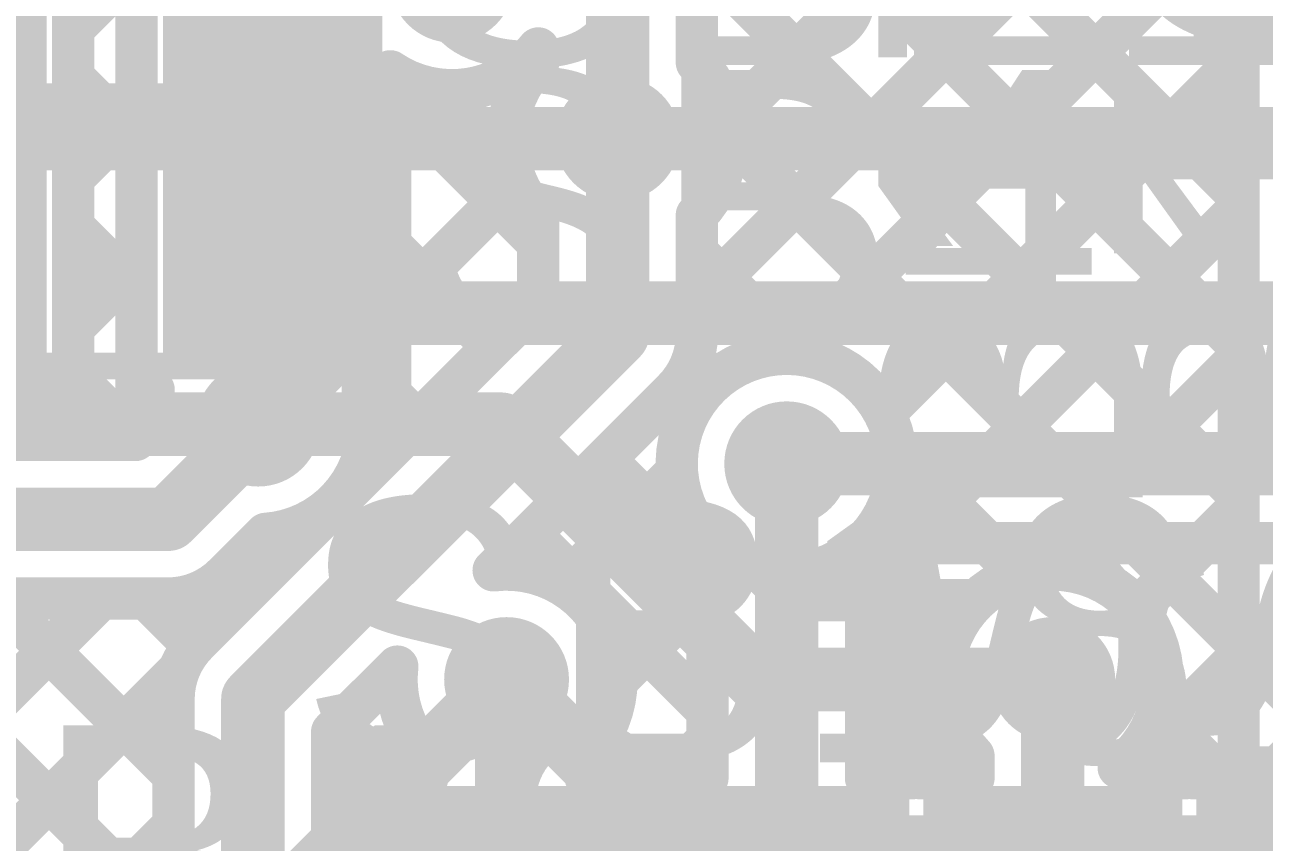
# Model space of a CAD drawing. Header units: millimetres. Extents: x -0.01 to 3.73, y -0.01 to 3.05.
# Drawn here: x 1.9929 to 2.2273, y 2.2569 to 2.4116 of the extents above; entities that cross this region are included whole.
import ezdxf

# ---------------------------------------------------------------- set-up
doc = ezdxf.new("R2010")
doc.units = ezdxf.units.MM
doc.header["$MEASUREMENT"] = 0
for name, color, linetype in [('BottomLayer', 5, 'Continuous'), ('TopLayer', 1, 'Continuous'), ('TopOverlay', 2, 'Continuous'), ('TopPaste', 8, 'Continuous'), ('TopSolder', 216, 'Continuous'), ('ViaHoleLayer', 16, 'Continuous')]:
    doc.layers.add(name, color=color, linetype=linetype)
doc.styles.add('Arial', font='', dxfattribs={"height": 0.2})
doc.styles.get('Arial').set_extended_font_data('Arial')

# ---------------------------------------------------------------- blocks, each defined once
blk = doc.blocks.new('S______B______38')
at = {"layer": 'TopLayer'}
for points in [[(-0.045, -0.0175), (-0.045, 0.0175), (-0.015, 0.0175), (-0.015, -0.0175)], [(0.015, -0.0175), (0.015, 0.0175), (0.045, 0.0175), (0.045, -0.0175)]]:
    blk.add_hatch(color=1, dxfattribs=at).paths.add_polyline_path(points)
at = {"layer": 'TopPaste'}
for points in [[(-0.045, -0.0175), (-0.045, 0.0175), (-0.015, 0.0175), (-0.015, -0.0175)], [(0.015, -0.0175), (0.015, 0.0175), (0.045, 0.0175), (0.045, -0.0175)]]:
    blk.add_hatch(color=8, dxfattribs=at).paths.add_polyline_path(points)
at = {"layer": 'TopSolder'}
for points in [[(-0.049, -0.0215), (-0.049, 0.0215), (-0.011, 0.0215), (-0.011, -0.0215)], [(0.011, -0.0215), (0.011, 0.0215), (0.049, 0.0215), (0.049, -0.0215)]]:
    blk.add_hatch(color=216, dxfattribs=at).paths.add_polyline_path(points)
at = {"layer": 'TopOverlay', "const_width": 0.005}
for points in [[(-0.05, 0.022), (0.05, 0.022)], [(-0.05, -0.022), (-0.05, 0.022)], [(0.05, -0.022), (0.05, 0.022)], [(-0.05, -0.022), (0.05, -0.022)]]:
    blk.add_lwpolyline(points, dxfattribs=at)
at = {"layer": 'TopOverlay', "const_width": 0.0025}
for points in [[(-0.05125, 0.022, 1), (-0.04875, 0.022, 1)], [(-0.05125, 0.022, 1), (-0.04875, 0.022, 1)], [(0.04875, 0.022, 1), (0.05125, 0.022, 1)], [(0.04875, 0.022, 1), (0.05125, 0.022, 1)], [(-0.05125, -0.022, 1), (-0.04875, -0.022, 1)], [(-0.05125, -0.022, 1), (-0.04875, -0.022, 1)], [(0.04875, -0.022, 1), (0.05125, -0.022, 1)], [(0.04875, -0.022, 1), (0.05125, -0.022, 1)]]:
    blk.add_lwpolyline(points, format="xyb", close=True, dxfattribs=at)
blk = doc.blocks.new('S______B______40')
at = {"layer": 'TopLayer'}
for points in [[(-0.045, -0.0175), (-0.045, 0.0175), (-0.015, 0.0175), (-0.015, -0.0175)], [(0.015, -0.0175), (0.015, 0.0175), (0.045, 0.0175), (0.045, -0.0175)]]:
    blk.add_hatch(color=1, dxfattribs=at).paths.add_polyline_path(points)
at = {"layer": 'TopPaste'}
for points in [[(-0.045, -0.0175), (-0.045, 0.0175), (-0.015, 0.0175), (-0.015, -0.0175)], [(0.015, -0.0175), (0.015, 0.0175), (0.045, 0.0175), (0.045, -0.0175)]]:
    blk.add_hatch(color=8, dxfattribs=at).paths.add_polyline_path(points)
at = {"layer": 'TopSolder'}
for points in [[(-0.049, -0.0215), (-0.049, 0.0215), (-0.011, 0.0215), (-0.011, -0.0215)], [(0.011, -0.0215), (0.011, 0.0215), (0.049, 0.0215), (0.049, -0.0215)]]:
    blk.add_hatch(color=216, dxfattribs=at).paths.add_polyline_path(points)
at = {"layer": 'TopOverlay', "const_width": 0.005}
for points in [[(-0.05, 0.022), (0.05, 0.022)], [(-0.05, 0.022), (-0.05, -0.022)], [(0.05, 0.022), (0.05, -0.022)], [(-0.05, -0.022), (0.05, -0.022)]]:
    blk.add_lwpolyline(points, dxfattribs=at)
at = {"layer": 'TopOverlay', "const_width": 0.0025}
for points in [[(-0.05125, 0.022, 1), (-0.04875, 0.022, 1)], [(-0.05125, 0.022, 1), (-0.04875, 0.022, 1)], [(0.04875, 0.022, 1), (0.05125, 0.022, 1)], [(0.04875, 0.022, 1), (0.05125, 0.022, 1)], [(-0.05125, -0.022, 1), (-0.04875, -0.022, 1)], [(-0.05125, -0.022, 1), (-0.04875, -0.022, 1)], [(0.04875, -0.022, 1), (0.05125, -0.022, 1)], [(0.04875, -0.022, 1), (0.05125, -0.022, 1)]]:
    blk.add_lwpolyline(points, format="xyb", close=True, dxfattribs=at)
blk = doc.blocks.new('S______B______41')
at = {"layer": 'TopLayer'}
for points in [[(-0.045, -0.0175), (-0.045, 0.0175), (-0.015, 0.0175), (-0.015, -0.0175)], [(0.015, -0.0175), (0.015, 0.0175), (0.045, 0.0175), (0.045, -0.0175)]]:
    blk.add_hatch(color=1, dxfattribs=at).paths.add_polyline_path(points)
at = {"layer": 'TopPaste'}
for points in [[(-0.045, -0.0175), (-0.045, 0.0175), (-0.015, 0.0175), (-0.015, -0.0175)], [(0.015, -0.0175), (0.015, 0.0175), (0.045, 0.0175), (0.045, -0.0175)]]:
    blk.add_hatch(color=8, dxfattribs=at).paths.add_polyline_path(points)
at = {"layer": 'TopSolder'}
for points in [[(-0.049, -0.0215), (-0.049, 0.0215), (-0.011, 0.0215), (-0.011, -0.0215)], [(0.011, -0.0215), (0.011, 0.0215), (0.049, 0.0215), (0.049, -0.0215)]]:
    blk.add_hatch(color=216, dxfattribs=at).paths.add_polyline_path(points)
at = {"layer": 'TopOverlay', "const_width": 0.005}
for points in [[(-0.05, 0.022), (0.05, 0.022)], [(-0.05, 0.022), (-0.05, -0.022)], [(0.05, 0.022), (0.05, -0.022)], [(-0.05, -0.022), (0.05, -0.022)]]:
    blk.add_lwpolyline(points, dxfattribs=at)
at = {"layer": 'TopOverlay', "const_width": 0.0025}
for points in [[(-0.05125, 0.022, 1), (-0.04875, 0.022, 1)], [(-0.05125, 0.022, 1), (-0.04875, 0.022, 1)], [(0.04875, 0.022, 1), (0.05125, 0.022, 1)], [(0.04875, 0.022, 1), (0.05125, 0.022, 1)], [(-0.05125, -0.022, 1), (-0.04875, -0.022, 1)], [(-0.05125, -0.022, 1), (-0.04875, -0.022, 1)], [(0.04875, -0.022, 1), (0.05125, -0.022, 1)], [(0.04875, -0.022, 1), (0.05125, -0.022, 1)]]:
    blk.add_lwpolyline(points, format="xyb", close=True, dxfattribs=at)
blk = doc.blocks.new('S______B______42')
at = {"layer": 'TopLayer'}
for points in [[(-0.045, -0.0175), (-0.045, 0.0175), (-0.015, 0.0175), (-0.015, -0.0175)], [(0.015, -0.0175), (0.015, 0.0175), (0.045, 0.0175), (0.045, -0.0175)]]:
    blk.add_hatch(color=1, dxfattribs=at).paths.add_polyline_path(points)
at = {"layer": 'TopPaste'}
for points in [[(-0.045, -0.0175), (-0.045, 0.0175), (-0.015, 0.0175), (-0.015, -0.0175)], [(0.015, -0.0175), (0.015, 0.0175), (0.045, 0.0175), (0.045, -0.0175)]]:
    blk.add_hatch(color=8, dxfattribs=at).paths.add_polyline_path(points)
at = {"layer": 'TopSolder'}
for points in [[(-0.049, -0.0215), (-0.049, 0.0215), (-0.011, 0.0215), (-0.011, -0.0215)], [(0.011, -0.0215), (0.011, 0.0215), (0.049, 0.0215), (0.049, -0.0215)]]:
    blk.add_hatch(color=216, dxfattribs=at).paths.add_polyline_path(points)
at = {"layer": 'TopOverlay', "const_width": 0.005}
for points in [[(-0.05, 0.022), (0.05, 0.022)], [(-0.05, 0.022), (-0.05, -0.022)], [(0.05, 0.022), (0.05, -0.022)], [(-0.05, -0.022), (0.05, -0.022)]]:
    blk.add_lwpolyline(points, dxfattribs=at)
at = {"layer": 'TopOverlay', "const_width": 0.0025}
for points in [[(-0.05125, 0.022, 1), (-0.04875, 0.022, 1)], [(-0.05125, 0.022, 1), (-0.04875, 0.022, 1)], [(0.04875, 0.022, 1), (0.05125, 0.022, 1)], [(0.04875, 0.022, 1), (0.05125, 0.022, 1)], [(-0.05125, -0.022, 1), (-0.04875, -0.022, 1)], [(-0.05125, -0.022, 1), (-0.04875, -0.022, 1)], [(0.04875, -0.022, 1), (0.05125, -0.022, 1)], [(0.04875, -0.022, 1), (0.05125, -0.022, 1)]]:
    blk.add_lwpolyline(points, format="xyb", close=True, dxfattribs=at)
blk = doc.blocks.new('S______B______43')
at = {"layer": 'TopLayer'}
for points in [[(-0.045, -0.0175), (-0.045, 0.0175), (-0.015, 0.0175), (-0.015, -0.0175)], [(0.015, -0.0175), (0.015, 0.0175), (0.045, 0.0175), (0.045, -0.0175)]]:
    blk.add_hatch(color=1, dxfattribs=at).paths.add_polyline_path(points)
at = {"layer": 'TopPaste'}
for points in [[(-0.045, -0.0175), (-0.045, 0.0175), (-0.015, 0.0175), (-0.015, -0.0175)], [(0.015, -0.0175), (0.015, 0.0175), (0.045, 0.0175), (0.045, -0.0175)]]:
    blk.add_hatch(color=8, dxfattribs=at).paths.add_polyline_path(points)
at = {"layer": 'TopSolder'}
for points in [[(-0.049, -0.0215), (-0.049, 0.0215), (-0.011, 0.0215), (-0.011, -0.0215)], [(0.011, -0.0215), (0.011, 0.0215), (0.049, 0.0215), (0.049, -0.0215)]]:
    blk.add_hatch(color=216, dxfattribs=at).paths.add_polyline_path(points)
at = {"layer": 'TopOverlay', "const_width": 0.005}
for points in [[(-0.05, 0.022), (0.05, 0.022)], [(-0.05, 0.022), (-0.05, -0.022)], [(0.05, 0.022), (0.05, -0.022)], [(-0.05, -0.022), (0.05, -0.022)]]:
    blk.add_lwpolyline(points, dxfattribs=at)
at = {"layer": 'TopOverlay', "const_width": 0.0025}
for points in [[(-0.05125, 0.022, 1), (-0.04875, 0.022, 1)], [(-0.05125, 0.022, 1), (-0.04875, 0.022, 1)], [(0.04875, 0.022, 1), (0.05125, 0.022, 1)], [(0.04875, 0.022, 1), (0.05125, 0.022, 1)], [(-0.05125, -0.022, 1), (-0.04875, -0.022, 1)], [(-0.05125, -0.022, 1), (-0.04875, -0.022, 1)], [(0.04875, -0.022, 1), (0.05125, -0.022, 1)], [(0.04875, -0.022, 1), (0.05125, -0.022, 1)]]:
    blk.add_lwpolyline(points, format="xyb", close=True, dxfattribs=at)
blk = doc.blocks.new('S______B______55')
at = {"layer": 'TopLayer'}
for points in [[(-0.045, -0.0175), (-0.045, 0.0175), (-0.015, 0.0175), (-0.015, -0.0175)], [(0.015, -0.0175), (0.015, 0.0175), (0.045, 0.0175), (0.045, -0.0175)]]:
    blk.add_hatch(color=1, dxfattribs=at).paths.add_polyline_path(points)
at = {"layer": 'TopPaste'}
for points in [[(-0.045, -0.0175), (-0.045, 0.0175), (-0.015, 0.0175), (-0.015, -0.0175)], [(0.015, -0.0175), (0.015, 0.0175), (0.045, 0.0175), (0.045, -0.0175)]]:
    blk.add_hatch(color=8, dxfattribs=at).paths.add_polyline_path(points)
at = {"layer": 'TopSolder'}
for points in [[(-0.049, -0.0215), (-0.049, 0.0215), (-0.011, 0.0215), (-0.011, -0.0215)], [(0.011, -0.0215), (0.011, 0.0215), (0.049, 0.0215), (0.049, -0.0215)]]:
    blk.add_hatch(color=216, dxfattribs=at).paths.add_polyline_path(points)
at = {"layer": 'TopOverlay', "const_width": 0.005}
for points in [[(0.05, 0.022), (-0.05, 0.022)], [(-0.05, 0.022), (-0.05, -0.022)], [(0.05, 0.022), (0.05, -0.022)], [(0.05, -0.022), (-0.05, -0.022)]]:
    blk.add_lwpolyline(points, dxfattribs=at)
at = {"layer": 'TopOverlay', "const_width": 0.0025}
for points in [[(-0.05125, 0.022, 1), (-0.04875, 0.022, 1)], [(-0.05125, 0.022, 1), (-0.04875, 0.022, 1)], [(0.04875, 0.022, 1), (0.05125, 0.022, 1)], [(0.04875, 0.022, 1), (0.05125, 0.022, 1)], [(-0.05125, -0.022, 1), (-0.04875, -0.022, 1)], [(-0.05125, -0.022, 1), (-0.04875, -0.022, 1)], [(0.04875, -0.022, 1), (0.05125, -0.022, 1)], [(0.04875, -0.022, 1), (0.05125, -0.022, 1)]]:
    blk.add_lwpolyline(points, format="xyb", close=True, dxfattribs=at)

msp = doc.modelspace()

# ---------------------------------------------------------------- hatches: boundary and pattern name
at = {"layer": 'BottomLayer'}
h = msp.add_hatch(color=5, dxfattribs=at)
edge = h.paths.add_edge_path()
edge.add_arc((2.07367, 2.42), 0.01181, 0, 360)
h = msp.add_hatch(color=5, dxfattribs=at)
edge = h.paths.add_edge_path()
edge.add_arc((2.105, 2.39), 0.01181, 0, 360)
h = msp.add_hatch(color=5, dxfattribs=at)
edge = h.paths.add_edge_path()
edge.add_arc((2.037, 2.336), 0.01181, 0, 360)
h = msp.add_hatch(color=5, dxfattribs=at)
edge = h.paths.add_edge_path()
edge.add_arc((2.137, 2.3285), 0.01181, 0, 360)
h = msp.add_hatch(color=5, dxfattribs=at)
edge = h.paths.add_edge_path()
edge.add_arc((2.084, 2.28767), 0.01181, 0, 360)
h = msp.add_hatch(color=5, dxfattribs=at)
edge = h.paths.add_edge_path()
edge.add_arc((2.18733, 2.28767), 0.01181, 0, 360)
at = {"layer": 'TopLayer'}
h = msp.add_hatch(color=1, dxfattribs=at)
edge = h.paths.add_edge_path()
edge.add_arc((2.07367, 2.42), 0.01181, 0, 360)
h = msp.add_hatch(color=1, dxfattribs=at)
edge = h.paths.add_edge_path()
edge.add_arc((2.105, 2.39), 0.01181, 0, 360)
h = msp.add_hatch(color=1, dxfattribs=at)
edge = h.paths.add_edge_path()
edge.add_arc((2.037, 2.336), 0.01181, 0, 360)
h = msp.add_hatch(color=1, dxfattribs=at)
edge = h.paths.add_edge_path()
edge.add_arc((2.137, 2.3285), 0.01181, 0, 360)
h = msp.add_hatch(color=1, dxfattribs=at)
edge = h.paths.add_edge_path()
edge.add_arc((2.084, 2.28767), 0.01181, 0, 360)
h = msp.add_hatch(color=1, dxfattribs=at)
edge = h.paths.add_edge_path()
edge.add_arc((2.18733, 2.28767), 0.01181, 0, 360)
at = {"layer": 'ViaHoleLayer'}
h = msp.add_hatch(color=16, dxfattribs=at)
edge = h.paths.add_edge_path()
edge.add_arc((2.105, 2.39), 0.00591, 0, 360)
h = msp.add_hatch(color=16, dxfattribs=at)
edge = h.paths.add_edge_path()
edge.add_arc((2.037, 2.336), 0.00591, 0, 360)
h = msp.add_hatch(color=16, dxfattribs=at)
edge = h.paths.add_edge_path()
edge.add_arc((2.137, 2.3285), 0.00591, 0, 360)
h = msp.add_hatch(color=16, dxfattribs=at)
edge = h.paths.add_edge_path()
edge.add_arc((2.084, 2.28767), 0.00591, 0, 360)
h = msp.add_hatch(color=16, dxfattribs=at)
edge = h.paths.add_edge_path()
edge.add_arc((2.18733, 2.28767), 0.00591, 0, 360)

# ---------------------------------------------------------------- linework, layer by layer
at = {"layer": 'BottomLayer'}
for points, const_width in [([(1.783, 2.39), (2.105, 2.39)], 0.012), ([(2.105, 2.39), (2.266, 2.39)], 0.012), ([(2.03716, 2.336), (2.05816, 2.357)], 0.012), ([(2.05816, 2.357), (2.266, 2.357)], 0.012), ([(1.744, 2.336), (2.037, 2.336)], 0.012), ([(2.037, 2.336), (2.03716, 2.336)], 0.012), ([(2.03716, 2.336), (2.083, 2.336)], 0.012), ([(2.083, 2.336), (2.13133, 2.28767)], 0.012), ([(2.137, 2.3285), (2.749, 2.3285)], 0.012), ([(2.14839, 2.30267), (2.15923, 2.3135)], 0.008), ([(2.15143, 2.3135), (2.73457, 2.3135)], 0.008), ([(2.17503, 2.3135), (2.18103, 2.3075)], 0.008), ([(2.18171, 2.3077), (2.18751, 2.3135)], 0.008), ([(2.20158, 2.271), (2.24408, 2.3135)], 0.008), ([(2.2033, 2.30101), (2.21579, 2.3135)], 0.008), ([(2.20331, 2.3135), (2.24581, 2.271)], 0.008), ([(2.22986, 2.271), (2.27236, 2.3135)], 0.008), ([(2.14885, 2.31139), (2.15758, 2.30267)], 0.008), ([(2.13189, 2.30833), (2.13755, 2.30267)], 0.008), ([(2.13755, 2.30267), (2.17291, 2.30267)], 0.008), ([(2.01233, 2.216), (2.084, 2.28767)], 0.012), ([(2.084, 2.28767), (2.11567, 2.256)], 0.012), ([(2.13133, 2.28767), (2.18733, 2.28767)], 0.012), ([(2.20717, 2.28136), (2.21753, 2.271)], 0.008), ([(2.1998, 2.271), (2.80045, 2.271)], 0.008), ([(2.02295, 2.2054), (2.084, 2.26645)], 0.008), ([(2.084, 2.26645), (2.10505, 2.2454)], 0.008), ([(2.08233, 2.26478), (2.18461, 2.1625)], 0.008), ([(2.11567, 2.256), (2.80667, 2.256)], 0.012)]:
    msp.add_lwpolyline(points, dxfattribs=dict(at, const_width=const_width))
for points, const_width in [([(2.102, 2.39, 1), (2.108, 2.39, 1)], 0.006), ([(2.102, 2.39, 1), (2.108, 2.39, 1)], 0.006), ([(2.05516, 2.357, 1), (2.06116, 2.357, 1)], 0.006), ([(2.05516, 2.357, 1), (2.06116, 2.357, 1)], 0.006), ([(2.034, 2.336, 1), (2.04, 2.336, 1)], 0.006), ([(2.034, 2.336, 1), (2.04, 2.336, 1)], 0.006), ([(2.03416, 2.336, 1), (2.04016, 2.336, 1)], 0.006), ([(2.03416, 2.336, 1), (2.04016, 2.336, 1)], 0.006), ([(2.03416, 2.336, 1), (2.04016, 2.336, 1)], 0.006), ([(2.08, 2.336, 1), (2.086, 2.336, 1)], 0.006), ([(2.08, 2.336, 1), (2.086, 2.336, 1)], 0.006), ([(2.134, 2.3285, 1), (2.14, 2.3285, 1)], 0.006), ([(2.14943, 2.3135, 1), (2.15343, 2.3135, 1)], 0.004), ([(2.14943, 2.3135, 1), (2.15343, 2.3135, 1)], 0.004), ([(2.15723, 2.3135, 1), (2.16123, 2.3135, 1)], 0.004), ([(2.17303, 2.3135, 1), (2.17703, 2.3135, 1)], 0.004), ([(2.18551, 2.3135, 1), (2.18951, 2.3135, 1)], 0.004), ([(2.20131, 2.3135, 1), (2.20531, 2.3135, 1)], 0.004), ([(2.21379, 2.3135, 1), (2.21779, 2.3135, 1)], 0.004), ([(2.14685, 2.31139, 1), (2.15085, 2.31139, 1)], 0.004), ([(2.12989, 2.30833, 1), (2.13389, 2.30833, 1)], 0.004), ([(2.12989, 2.30833, 1), (2.13389, 2.30833, 1)], 0.004), ([(2.17903, 2.3075, 1), (2.18303, 2.3075, 1)], 0.004), ([(2.17971, 2.3077, 1), (2.18371, 2.3077, 1)], 0.004), ([(2.13555, 2.30267, 1), (2.13955, 2.30267, 1)], 0.004), ([(2.13555, 2.30267, 1), (2.13955, 2.30267, 1)], 0.004), ([(2.14639, 2.30267, 1), (2.15039, 2.30267, 1)], 0.004), ([(2.15558, 2.30267, 1), (2.15958, 2.30267, 1)], 0.004), ([(2.17091, 2.30267, 1), (2.17491, 2.30267, 1)], 0.004), ([(2.17091, 2.30267, 1), (2.17491, 2.30267, 1)], 0.004), ([(2.2013, 2.30101, 1), (2.2053, 2.30101, 1)], 0.004), ([(2.081, 2.28767, 1), (2.087, 2.28767, 1)], 0.006), ([(2.081, 2.28767, 1), (2.087, 2.28767, 1)], 0.006), ([(2.12833, 2.28767, 1), (2.13433, 2.28767, 1)], 0.006), ([(2.12833, 2.28767, 1), (2.13433, 2.28767, 1)], 0.006), ([(2.18433, 2.28767, 1), (2.19033, 2.28767, 1)], 0.006), ([(2.20614, 2.28767, 1), (2.21014, 2.28767, 1)], 0.004), ([(2.20614, 2.28767, 1), (2.21014, 2.28767, 1)], 0.004), ([(2.20517, 2.28136, 1), (2.20917, 2.28136, 1)], 0.004), ([(2.1978, 2.271, 1), (2.2018, 2.271, 1)], 0.004), ([(2.1978, 2.271, 1), (2.2018, 2.271, 1)], 0.004), ([(2.19958, 2.271, 1), (2.20358, 2.271, 1)], 0.004), ([(2.21553, 2.271, 1), (2.21953, 2.271, 1)], 0.004), ([(2.22786, 2.271, 1), (2.23186, 2.271, 1)], 0.004), ([(2.082, 2.26645, 1), (2.086, 2.26645, 1)], 0.004), ([(2.082, 2.26645, 1), (2.086, 2.26645, 1)], 0.004), ([(2.08033, 2.26478, 1), (2.08433, 2.26478, 1)], 0.004), ([(2.11267, 2.256, 1), (2.11867, 2.256, 1)], 0.006), ([(2.11267, 2.256, 1), (2.11867, 2.256, 1)], 0.006)]:
    msp.add_lwpolyline(points, format="xyb", close=True, dxfattribs=dict(at, const_width=const_width))
at = {"layer": 'BottomLayer', "const_width": 0.008}
for points in [[(2.15143, 2.3135, -0.259113), (2.13189, 2.30833)], [(2.17291, 2.30267, -0.661143), (2.20814, 2.28767)], [(2.20814, 2.28767, -0.236445), (2.1998, 2.271)]]:
    msp.add_lwpolyline(points, format="xyb", dxfattribs=at)
at = {"layer": 'TopLayer'}
for points, const_width in [([(2.12559, 2.393), (2.35359, 2.621)], 0.008), ([(2.11459, 2.51536), (2.2225, 2.40745)], 0.008), ([(2.09849, 2.50318), (2.2225, 2.37917)], 0.008), ([(2.07464, 2.49875), (2.2225, 2.35088)], 0.008), ([(2.12, 2.35913), (2.21713, 2.45626)], 0.008), ([(2.002, 2.3955), (2.002, 2.4445)], 0.008), ([(2.014, 2.3955), (2.014, 2.4445)], 0.008), ([(2.105, 2.39), (2.105, 2.439)], 0.012), ([(2.12, 2.40443), (2.12, 2.439)], 0.008), ([(2.2225, 2.269), (2.2225, 2.43757)], 0.008), ([(2.13842, 2.34926), (2.2225, 2.43334)], 0.008), ([(2.12, 2.4251), (2.2225, 2.3226)], 0.008), ([(2.002, 2.41083), (2.014, 2.42283)], 0.008), ([(2.15549, 2.33805), (2.2225, 2.40506)], 0.008), ([(2.062, 2.3955), (2.062, 2.40277)], 0.008), ([(2.002, 2.40168), (2.014, 2.38968)], 0.008), ([(2.062, 2.38598), (2.07527, 2.39925)], 0.008), ([(2.062, 2.39825), (2.09, 2.37025)], 0.008), ([(2.002, 2.38255), (2.014, 2.39455)], 0.008), ([(2.002, 2.3425), (2.002, 2.3935)], 0.008), ([(2.014, 2.3425), (2.014, 2.3935)], 0.008), ([(2.062, 2.3425), (2.062, 2.3935)], 0.008), ([(2.105, 2.353), (2.105, 2.39)], 0.012), ([(2.12579, 2.39103), (2.2225, 2.29431)], 0.008), ([(2.062, 2.3577), (2.08594, 2.38164)], 0.008), ([(2.152, 2.30627), (2.2225, 2.37677)], 0.008), ([(2.09, 2.35921), (2.09, 2.37557)], 0.008), ([(2.12, 2.353), (2.12, 2.37557)], 0.008), ([(2.002, 2.37339), (2.014, 2.36139)], 0.008), ([(2.038, 2.336), (2.038, 2.369)], 0.012), ([(2.062, 2.36996), (2.08137, 2.35059)], 0.008), ([(2.12, 2.36853), (2.13935, 2.34918)], 0.008), ([(2.002, 2.35426), (2.014, 2.36626)], 0.008), ([(2.0254, 2.29461), (2.09, 2.35921)], 0.008), ([(2.036, 2.284), (2.105, 2.353)], 0.012), ([(2.18171, 2.3077), (2.2225, 2.34849)], 0.008), ([(2.002, 2.34511), (2.01395, 2.33316)], 0.008), ([(2.11667, 2.34358), (2.11989, 2.34035)], 0.008), ([(1.955, 2.3425), (2.002, 2.3425)], 0.008), ([(1.98074, 2.333), (1.99024, 2.3425)], 0.008), ([(2.014, 2.3425), (2.01723, 2.3425)], 0.008), ([(2.05677, 2.3425), (2.062, 2.3425)], 0.008), ([(2.06118, 2.3425), (2.06723, 2.33645)], 0.008), ([(2.08155, 2.30833), (2.1156, 2.34239)], 0.008), ([(2.00902, 2.333), (2.01673, 2.34071)], 0.008), ([(2.02, 2.318), (2.0375, 2.3355)], 0.012), ([(2.01379, 2.333), (2.0162, 2.33541)], 0.008), ([(1.89621, 2.333), (2.01379, 2.333)], 0.008), ([(2.10259, 2.32937), (2.122, 2.30996)], 0.008), ([(2.137, 2.24633), (2.137, 2.3285)], 0.012), ([(2.15768, 2.33085), (2.18103, 2.3075)], 0.008), ([(2.09468, 2.30553), (2.11624, 2.32708)], 0.008), ([(1.89, 2.318), (2.02, 2.318)], 0.012), ([(2.2033, 2.30101), (2.2225, 2.32021)], 0.008), ([(2.03061, 2.3074), (2.03845, 2.31524)], 0.008), ([(2.08845, 2.31523), (2.122, 2.28168)], 0.008), ([(2.122, 2.269), (2.122, 2.31407)], 0.008), ([(2.152, 2.269), (2.152, 2.31407)], 0.008), ([(2.03516, 2.31195), (2.03895, 2.30816)], 0.008), ([(2.152, 2.30825), (2.16722, 2.29302)], 0.008), ([(2.10481, 2.28737), (2.122, 2.30456)], 0.008), ([(1.89, 2.303), (2.02, 2.303)], 0.008), ([(1.9248, 2.2205), (2.0073, 2.303)], 0.008), ([(1.95926, 2.303), (2.021, 2.24126)], 0.008), ([(1.98754, 2.303), (2.021, 2.26954)], 0.008), ([(2.01582, 2.303), (2.02482, 2.294)], 0.008), ([(2.152, 2.27799), (2.16729, 2.29328)], 0.008), ([(2.20233, 2.27175), (2.2225, 2.29192)], 0.008), ([(1.951, 2.21841), (2.02202, 2.28943)], 0.008), ([(2.051, 2.27779), (2.06333, 2.29012)], 0.008), ([(2.084, 2.245), (2.084, 2.28767)], 0.012), ([(2.18733, 2.245), (2.18733, 2.28767)], 0.012), ([(2.06016, 2.28695), (2.06361, 2.2835)], 0.008), ([(2.036, 2.12161), (2.036, 2.284)], 0.012), ([(2.021, 2.15561), (2.021, 2.284)], 0.008), ([(2.152, 2.27996), (2.16296, 2.269)], 0.008), ([(2.20717, 2.28136), (2.21953, 2.269)], 0.008), ([(2.051, 2.15561), (2.051, 2.27779)], 0.008), ([(2.05816, 2.269), (2.06614, 2.27698)], 0.008), ([(2.11473, 2.269), (2.122, 2.27627)], 0.008), ([(2.069, 2.269), (2.069, 2.27324)], 0.008), ([(2.099, 2.269), (2.099, 2.27324)], 0.008), ([(2.10046, 2.27493), (2.10639, 2.269)], 0.008), ([(2.17233, 2.269), (2.17233, 2.27324)], 0.008), ([(2.20233, 2.269), (2.20233, 2.27324)], 0.008), ([(2.051, 2.26184), (2.0575, 2.26834)], 0.008), ([(2.0575, 2.269), (2.069, 2.269)], 0.008), ([(2.0575, 2.221), (2.0575, 2.269)], 0.008), ([(2.099, 2.269), (2.10917, 2.269)], 0.008), ([(2.1105, 2.269), (2.122, 2.269)], 0.008), ([(2.152, 2.269), (2.16083, 2.269)], 0.008), ([(2.16217, 2.269), (2.17233, 2.269)], 0.008), ([(2.20233, 2.269), (2.2125, 2.269)], 0.008), ([(2.21383, 2.269), (2.2225, 2.269)], 0.008), ([(2.051, 2.26782), (2.0575, 2.26132)], 0.008), ([(1.98137, 2.2205), (2.021, 2.26013)], 0.008)]:
    msp.add_lwpolyline(points, dxfattribs=dict(at, const_width=const_width))
for points, const_width in [([(2, 2.41083, 1), (2.004, 2.41083, 1)], 0.004), ([(2.088, 2.4071, 1), (2.092, 2.4071, 1)], 0.004), ([(2.2205, 2.40745, 1), (2.2245, 2.40745, 1)], 0.004), ([(2.088, 2.40443, 1), (2.092, 2.40443, 1)], 0.004), ([(2.118, 2.40443, 1), (2.122, 2.40443, 1)], 0.004), ([(2.118, 2.40443, 1), (2.122, 2.40443, 1)], 0.004), ([(2.2205, 2.40506, 1), (2.2245, 2.40506, 1)], 0.004), ([(2.06, 2.40277, 1), (2.064, 2.40277, 1)], 0.004), ([(2.06, 2.40277, 1), (2.064, 2.40277, 1)], 0.004), ([(2, 2.40168, 1), (2.004, 2.40168, 1)], 0.004), ([(2.06, 2.39825, 1), (2.064, 2.39825, 1)], 0.004), ([(2.07327, 2.39925, 1), (2.07727, 2.39925, 1)], 0.004), ([(2, 2.3955, 1), (2.004, 2.3955, 1)], 0.004), ([(2.012, 2.3955, 1), (2.016, 2.3955, 1)], 0.004), ([(2.06, 2.3955, 1), (2.064, 2.3955, 1)], 0.004), ([(2, 2.3935, 1), (2.004, 2.3935, 1)], 0.004), ([(2.012, 2.39455, 1), (2.016, 2.39455, 1)], 0.004), ([(2.012, 2.3935, 1), (2.016, 2.3935, 1)], 0.004), ([(2.06, 2.3935, 1), (2.064, 2.3935, 1)], 0.004), ([(2.12359, 2.393, 1), (2.12759, 2.393, 1)], 0.004), ([(2.102, 2.39, 1), (2.108, 2.39, 1)], 0.006), ([(2.102, 2.39, 1), (2.108, 2.39, 1)], 0.006), ([(2.12379, 2.39103, 1), (2.12779, 2.39103, 1)], 0.004), ([(2.012, 2.38968, 1), (2.016, 2.38968, 1)], 0.004), ([(2.12381, 2.39, 1), (2.12781, 2.39, 1)], 0.004), ([(2.12381, 2.39, 1), (2.12781, 2.39, 1)], 0.004), ([(2.06, 2.38598, 1), (2.064, 2.38598, 1)], 0.004), ([(2, 2.38255, 1), (2.004, 2.38255, 1)], 0.004), ([(2.08394, 2.38164, 1), (2.08794, 2.38164, 1)], 0.004), ([(2.2205, 2.37917, 1), (2.2245, 2.37917, 1)], 0.004), ([(2.2205, 2.37677, 1), (2.2245, 2.37677, 1)], 0.004), ([(2.088, 2.37557, 1), (2.092, 2.37557, 1)], 0.004), ([(2.088, 2.37557, 1), (2.092, 2.37557, 1)], 0.004), ([(2.118, 2.37557, 1), (2.122, 2.37557, 1)], 0.004), ([(2.118, 2.37557, 1), (2.122, 2.37557, 1)], 0.004), ([(2, 2.37339, 1), (2.004, 2.37339, 1)], 0.004), ([(2.035, 2.369, 1), (2.041, 2.369, 1)], 0.006), ([(2.06, 2.36996, 1), (2.064, 2.36996, 1)], 0.004), ([(2.088, 2.37025, 1), (2.092, 2.37025, 1)], 0.004), ([(2.118, 2.36853, 1), (2.122, 2.36853, 1)], 0.004), ([(2.012, 2.36626, 1), (2.016, 2.36626, 1)], 0.004), ([(2.012, 2.36139, 1), (2.016, 2.36139, 1)], 0.004), ([(2.06, 2.3577, 1), (2.064, 2.3577, 1)], 0.004), ([(2.088, 2.35921, 1), (2.092, 2.35921, 1)], 0.004), ([(2.088, 2.35921, 1), (2.092, 2.35921, 1)], 0.004), ([(2.118, 2.35913, 1), (2.122, 2.35913, 1)], 0.004), ([(2.102, 2.353, 1), (2.108, 2.353, 1)], 0.006), ([(2.102, 2.353, 1), (2.108, 2.353, 1)], 0.006), ([(2, 2.35426, 1), (2.004, 2.35426, 1)], 0.004), ([(2.118, 2.353, 1), (2.122, 2.353, 1)], 0.004), ([(2.118, 2.353, 1), (2.122, 2.353, 1)], 0.004), ([(2.118, 2.353, 1), (2.122, 2.353, 1)], 0.004), ([(2.07937, 2.35059, 1), (2.08337, 2.35059, 1)], 0.004), ([(2.2205, 2.35088, 1), (2.2245, 2.35088, 1)], 0.004), ([(2.13642, 2.34926, 1), (2.14042, 2.34926, 1)], 0.004), ([(2.13735, 2.34918, 1), (2.14135, 2.34918, 1)], 0.004), ([(2.2205, 2.34849, 1), (2.2245, 2.34849, 1)], 0.004), ([(2, 2.34511, 1), (2.004, 2.34511, 1)], 0.004), ([(2.11467, 2.34358, 1), (2.11867, 2.34358, 1)], 0.004), ([(1.98824, 2.3425, 1), (1.99224, 2.3425, 1)], 0.004), ([(2, 2.3425, 1), (2.004, 2.3425, 1)], 0.004), ([(2, 2.3425, 1), (2.004, 2.3425, 1)], 0.004), ([(2.012, 2.3425, 1), (2.016, 2.3425, 1)], 0.004), ([(2.012, 2.3425, 1), (2.016, 2.3425, 1)], 0.004), ([(2.01523, 2.3425, 1), (2.01923, 2.3425, 1)], 0.004), ([(2.01523, 2.3425, 1), (2.01923, 2.3425, 1)], 0.004), ([(2.05477, 2.3425, 1), (2.05877, 2.3425, 1)], 0.004), ([(2.05477, 2.3425, 1), (2.05877, 2.3425, 1)], 0.004), ([(2.05918, 2.3425, 1), (2.06318, 2.3425, 1)], 0.004), ([(2.06, 2.3425, 1), (2.064, 2.3425, 1)], 0.004), ([(2.06, 2.3425, 1), (2.064, 2.3425, 1)], 0.004), ([(2.1136, 2.34239, 1), (2.1176, 2.34239, 1)], 0.004), ([(2.11361, 2.3424, 1), (2.11761, 2.3424, 1)], 0.004), ([(2.11361, 2.34239, 1), (2.11761, 2.34239, 1)], 0.004), ([(2.01473, 2.34071, 1), (2.01873, 2.34071, 1)], 0.004), ([(2.11789, 2.34035, 1), (2.12189, 2.34035, 1)], 0.004), ([(2.0345, 2.3355, 1), (2.0405, 2.3355, 1)], 0.006), ([(2.035, 2.336, 1), (2.041, 2.336, 1)], 0.006), ([(2.06523, 2.33645, 1), (2.06923, 2.33645, 1)], 0.004), ([(2.15349, 2.33805, 1), (2.15749, 2.33805, 1)], 0.004), ([(2.0142, 2.33541, 1), (2.0182, 2.33541, 1)], 0.004), ([(2.0142, 2.33541, 1), (2.0182, 2.33541, 1)], 0.004), ([(2.05581, 2.336, 1), (2.05981, 2.336, 1)], 0.004), ([(2.05581, 2.336, 1), (2.05981, 2.336, 1)], 0.004), ([(2.00702, 2.333, 1), (2.01102, 2.333, 1)], 0.004), ([(2.01179, 2.333, 1), (2.01579, 2.333, 1)], 0.004), ([(2.01179, 2.333, 1), (2.01579, 2.333, 1)], 0.004), ([(2.01195, 2.33316, 1), (2.01595, 2.33316, 1)], 0.004), ([(2.10059, 2.32937, 1), (2.10459, 2.32937, 1)], 0.004), ([(2.134, 2.3285, 1), (2.14, 2.3285, 1)], 0.006), ([(2.15568, 2.33085, 1), (2.15968, 2.33085, 1)], 0.004), ([(2.11424, 2.32708, 1), (2.11824, 2.32708, 1)], 0.004), ([(2.15581, 2.3285, 1), (2.15981, 2.3285, 1)], 0.004), ([(2.15581, 2.3285, 1), (2.15981, 2.3285, 1)], 0.004), ([(2.2205, 2.3226, 1), (2.2245, 2.3226, 1)], 0.004), ([(2.017, 2.318, 1), (2.023, 2.318, 1)], 0.006), ([(2.017, 2.318, 1), (2.023, 2.318, 1)], 0.006), ([(2.2205, 2.32021, 1), (2.2245, 2.32021, 1)], 0.004), ([(2.03645, 2.31524, 1), (2.04045, 2.31524, 1)], 0.004), ([(2.03645, 2.31524, 1), (2.04045, 2.31524, 1)], 0.004), ([(2.08645, 2.31523, 1), (2.09045, 2.31523, 1)], 0.004), ([(2.12, 2.31407, 1), (2.124, 2.31407, 1)], 0.004), ([(2.12, 2.31407, 1), (2.124, 2.31407, 1)], 0.004), ([(2.15, 2.31407, 1), (2.154, 2.31407, 1)], 0.004), ([(2.15, 2.31407, 1), (2.154, 2.31407, 1)], 0.004), ([(2.03316, 2.31195, 1), (2.03716, 2.31195, 1)], 0.004), ([(2.03695, 2.30816, 1), (2.04095, 2.30816, 1)], 0.004), ([(2.07955, 2.30833, 1), (2.08355, 2.30833, 1)], 0.004), ([(2.07955, 2.30833, 1), (2.08355, 2.30833, 1)], 0.004), ([(2.12, 2.30996, 1), (2.124, 2.30996, 1)], 0.004), ([(2.15, 2.30825, 1), (2.154, 2.30825, 1)], 0.004), ([(2.0286, 2.30739, 1), (2.0326, 2.30739, 1)], 0.004), ([(2.02861, 2.3074, 1), (2.03261, 2.3074, 1)], 0.004), ([(2.02861, 2.30739, 1), (2.03261, 2.30739, 1)], 0.004), ([(2.15, 2.30627, 1), (2.154, 2.30627, 1)], 0.004), ([(2.17903, 2.3075, 1), (2.18303, 2.3075, 1)], 0.004), ([(2.17971, 2.3077, 1), (2.18371, 2.3077, 1)], 0.004), ([(2.09268, 2.30553, 1), (2.09668, 2.30553, 1)], 0.004), ([(2.12, 2.30456, 1), (2.124, 2.30456, 1)], 0.004), ([(2.0053, 2.303, 1), (2.0093, 2.303, 1)], 0.004), ([(2.01382, 2.303, 1), (2.01782, 2.303, 1)], 0.004), ([(2.018, 2.303, 1), (2.022, 2.303, 1)], 0.004), ([(2.018, 2.303, 1), (2.022, 2.303, 1)], 0.004), ([(2.018, 2.303, 1), (2.022, 2.303, 1)], 0.004), ([(2.2013, 2.30101, 1), (2.2053, 2.30101, 1)], 0.004), ([(2.02282, 2.294, 1), (2.02682, 2.294, 1)], 0.004), ([(2.02339, 2.29461, 1), (2.02739, 2.29461, 1)], 0.004), ([(2.02339, 2.2946, 1), (2.02739, 2.2946, 1)], 0.004), ([(2.0234, 2.29461, 1), (2.0274, 2.29461, 1)], 0.004), ([(2.2205, 2.29431, 1), (2.2245, 2.29431, 1)], 0.004), ([(2.16522, 2.29302, 1), (2.16922, 2.29302, 1)], 0.004), ([(2.16529, 2.29328, 1), (2.16929, 2.29328, 1)], 0.004), ([(2.2205, 2.29192, 1), (2.2245, 2.29192, 1)], 0.004), ([(2.02002, 2.28943, 1), (2.02402, 2.28943, 1)], 0.004), ([(2.06133, 2.29012, 1), (2.06533, 2.29012, 1)], 0.004), ([(2.06133, 2.29012, 1), (2.06533, 2.29012, 1)], 0.004), ([(2.081, 2.28767, 1), (2.087, 2.28767, 1)], 0.006), ([(2.18433, 2.28767, 1), (2.19033, 2.28767, 1)], 0.006), ([(2.05816, 2.28695, 1), (2.06216, 2.28695, 1)], 0.004), ([(2.10281, 2.28767, 1), (2.10681, 2.28767, 1)], 0.004), ([(2.10281, 2.28767, 1), (2.10681, 2.28767, 1)], 0.004), ([(2.10281, 2.28737, 1), (2.10681, 2.28737, 1)], 0.004), ([(2.20614, 2.28767, 1), (2.21014, 2.28767, 1)], 0.004), ([(2.20614, 2.28767, 1), (2.21014, 2.28767, 1)], 0.004), ([(2.033, 2.284, 1), (2.039, 2.284, 1)], 0.006), ([(2.033, 2.284, 1), (2.039, 2.284, 1)], 0.006), ([(2.019, 2.284, 1), (2.023, 2.284, 1)], 0.004), ([(2.019, 2.284, 1), (2.023, 2.284, 1)], 0.004), ([(2.019, 2.284, 1), (2.023, 2.284, 1)], 0.004), ([(2.06161, 2.2835, 1), (2.06561, 2.2835, 1)], 0.004), ([(2.12, 2.28168, 1), (2.124, 2.28168, 1)], 0.004), ([(2.15, 2.27996, 1), (2.154, 2.27996, 1)], 0.004), ([(2.20517, 2.28136, 1), (2.20917, 2.28136, 1)], 0.004), ([(2.049, 2.27779, 1), (2.053, 2.27779, 1)], 0.004), ([(2.049, 2.27779, 1), (2.053, 2.27779, 1)], 0.004), ([(2.15, 2.27799, 1), (2.154, 2.27799, 1)], 0.004), ([(2.06414, 2.27698, 1), (2.06814, 2.27698, 1)], 0.004), ([(2.12, 2.27627, 1), (2.124, 2.27627, 1)], 0.004), ([(2.067, 2.27324, 1), (2.071, 2.27324, 1)], 0.004), ([(2.067, 2.27324, 1), (2.071, 2.27324, 1)], 0.004), ([(2.097, 2.27324, 1), (2.101, 2.27324, 1)], 0.004), ([(2.097, 2.27324, 1), (2.101, 2.27324, 1)], 0.004), ([(2.09846, 2.27493, 1), (2.10246, 2.27493, 1)], 0.004), ([(2.17033, 2.27324, 1), (2.17433, 2.27324, 1)], 0.004), ([(2.17033, 2.27324, 1), (2.17433, 2.27324, 1)], 0.004), ([(2.20033, 2.27324, 1), (2.20433, 2.27324, 1)], 0.004), ([(2.20033, 2.27324, 1), (2.20433, 2.27324, 1)], 0.004), ([(2.20033, 2.27175, 1), (2.20433, 2.27175, 1)], 0.004), ([(2.019, 2.26954, 1), (2.023, 2.26954, 1)], 0.004), ([(2.0555, 2.269, 1), (2.0595, 2.269, 1)], 0.004), ([(2.0555, 2.269, 1), (2.0595, 2.269, 1)], 0.004), ([(2.0555, 2.26834, 1), (2.0595, 2.26834, 1)], 0.004), ([(2.05616, 2.269, 1), (2.06016, 2.269, 1)], 0.004), ([(2.067, 2.269, 1), (2.071, 2.269, 1)], 0.004), ([(2.067, 2.269, 1), (2.071, 2.269, 1)], 0.004), ([(2.097, 2.269, 1), (2.101, 2.269, 1)], 0.004), ([(2.097, 2.269, 1), (2.101, 2.269, 1)], 0.004), ([(2.10439, 2.269, 1), (2.10839, 2.269, 1)], 0.004), ([(2.10717, 2.269, 1), (2.11117, 2.269, 1)], 0.004), ([(2.1085, 2.269, 1), (2.1125, 2.269, 1)], 0.004), ([(2.11273, 2.269, 1), (2.11673, 2.269, 1)], 0.004), ([(2.12, 2.269, 1), (2.124, 2.269, 1)], 0.004), ([(2.12, 2.269, 1), (2.124, 2.269, 1)], 0.004), ([(2.15, 2.269, 1), (2.154, 2.269, 1)], 0.004), ([(2.15, 2.269, 1), (2.154, 2.269, 1)], 0.004), ([(2.15883, 2.269, 1), (2.16283, 2.269, 1)], 0.004), ([(2.16017, 2.269, 1), (2.16417, 2.269, 1)], 0.004), ([(2.16096, 2.269, 1), (2.16496, 2.269, 1)], 0.004), ([(2.17033, 2.269, 1), (2.17433, 2.269, 1)], 0.004), ([(2.17033, 2.269, 1), (2.17433, 2.269, 1)], 0.004), ([(2.20033, 2.269, 1), (2.20433, 2.269, 1)], 0.004), ([(2.20033, 2.269, 1), (2.20433, 2.269, 1)], 0.004), ([(2.2105, 2.269, 1), (2.2145, 2.269, 1)], 0.004), ([(2.21183, 2.269, 1), (2.21583, 2.269, 1)], 0.004), ([(2.21753, 2.269, 1), (2.22153, 2.269, 1)], 0.004), ([(2.2205, 2.269, 1), (2.2245, 2.269, 1)], 0.004), ([(2.2205, 2.269, 1), (2.2245, 2.269, 1)], 0.004), ([(2.049, 2.26782, 1), (2.053, 2.26782, 1)], 0.004), ([(2.049, 2.26184, 1), (2.053, 2.26184, 1)], 0.004), ([(2.0555, 2.26132, 1), (2.0595, 2.26132, 1)], 0.004), ([(2.019, 2.26013, 1), (2.023, 2.26013, 1)], 0.004)]:
    msp.add_lwpolyline(points, format="xyb", close=True, dxfattribs=dict(at, const_width=const_width))
at = {"layer": 'TopLayer', "const_width": 0.008}
for points in [[(2.09, 2.4071, -0.39292), (2.062, 2.40277)], [(2.09, 2.37557, -0.402826), (2.09, 2.40443)], [(2.12, 2.40443, -0.193845), (2.12581, 2.39)], [(2.12581, 2.39, -0.193845), (2.12, 2.37557)], [(2.12, 2.353, -0.198764), (2.11561, 2.3424)], [(2.12, 2.353, -0.198912), (2.11561, 2.34239)], [(2.122, 2.31407, -1.480911), (2.15781, 2.3285)], [(2.0162, 2.33541, -0.086711), (2.01723, 2.3425)], [(2.05677, 2.3425, -0.07958), (2.05781, 2.336)], [(2.05781, 2.336, -0.393893), (2.03845, 2.31524)], [(2.15781, 2.3285, -0.193845), (2.152, 2.31407)], [(2.08155, 2.30833, -0.449277), (2.10481, 2.28767)], [(2.17233, 2.27324, -1.480911), (2.20814, 2.28767)], [(2.0306, 2.30739, -0.198764), (2.02, 2.303)], [(2.03061, 2.30739, -0.198912), (2.02, 2.303)], [(2.021, 2.284, -0.198912), (2.02539, 2.29461)], [(2.021, 2.284, -0.198764), (2.02539, 2.2946)], [(2.069, 2.27324, -0.224695), (2.06333, 2.29012)], [(2.10481, 2.28767, -0.193845), (2.099, 2.27324)], [(2.20814, 2.28767, -0.193845), (2.20233, 2.27324)]]:
    msp.add_lwpolyline(points, format="xyb", dxfattribs=at)

# ---------------------------------------------------------------- block references
msp.add_blockref('S______B______38', (2.008, 2.42))
for name, p, rotation in [('S______B______55', (2.008, 2.369), 180), ('S______B______40', (2.084, 2.215), 90), ('S______B______41', (2.13567, 2.215), 90), ('S______B______42', (2.18733, 2.215), 90), ('S______B______43', (2.239, 2.215), 90)]:
    msp.add_blockref(name, p, dxfattribs=dict(rotation=rotation))

# ---------------------------------------------------------------- texts
at = {"layer": 'TopOverlay', "style": 'Arial'}
for s, p in [('SB21', (2.06442, 2.40399)), ('SB4', (2.06476, 2.35299)), ('SB18', (2.04481, 2.27199)), ('SB19', (1.94786, 2.22899))]:
    msp.add_text(s, height=0.05, dxfattribs=at).set_placement(p)
for s, p in [('SB16', (2.25401, 2.27161)), ('SB17', (2.20434, 2.26981))]:
    msp.add_text(s, height=0.05, rotation=90, dxfattribs=at).set_placement(p)

doc.saveas('drawing.dxf')
